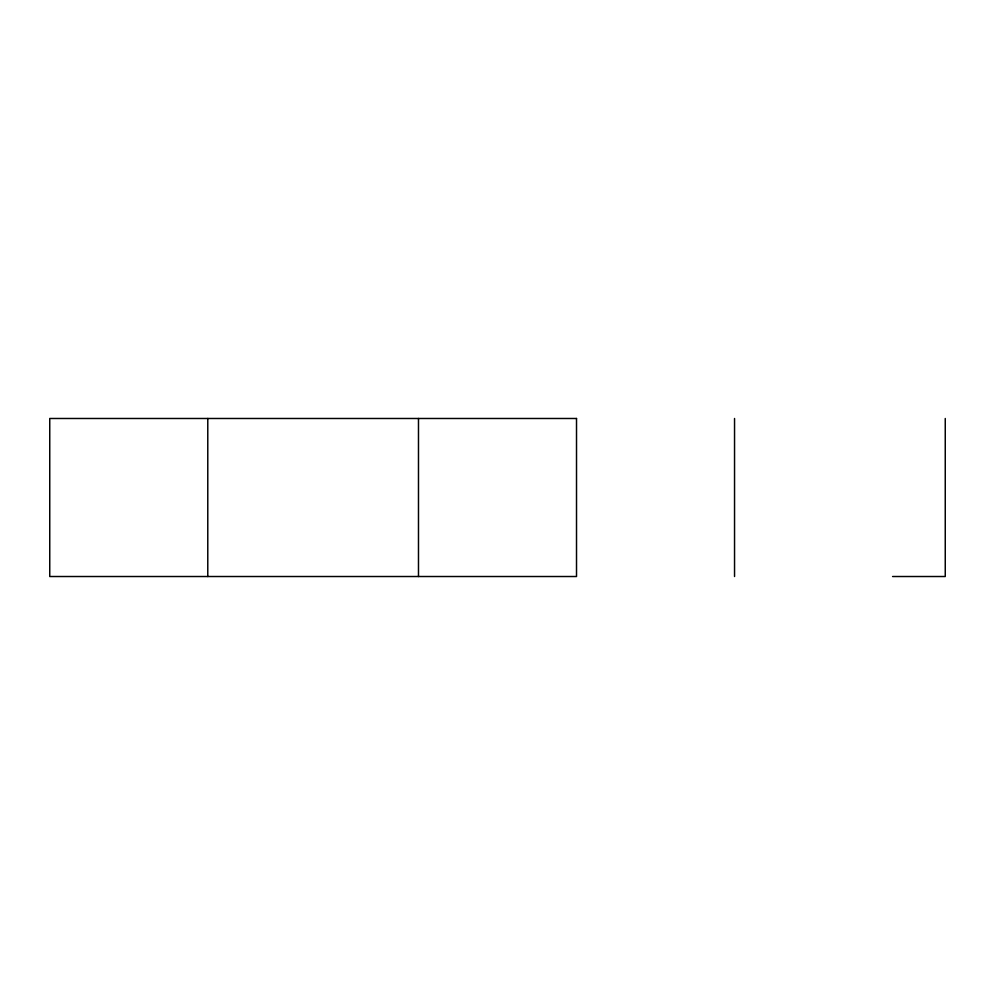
<?xml version="1.0" encoding="UTF-8"?>
<svg xmlns="http://www.w3.org/2000/svg" width="995" height="995" viewBox="0 0 995 995"><rect width="100%" height="100%" fill="white"/><g stroke="black" fill="none" stroke-linecap="round" stroke-linejoin="round"><path stroke-width="1.49" d="M892.577 576.515L945.25 576.515L945.25 418.485M734.546 418.485L734.546 576.515M418.485 418.485L418.485 576.515M207.781 418.485L207.781 576.515M576.515 418.485L49.75 418.485L49.75 576.515L576.515 576.515L576.515 418.485"/></g></svg>
